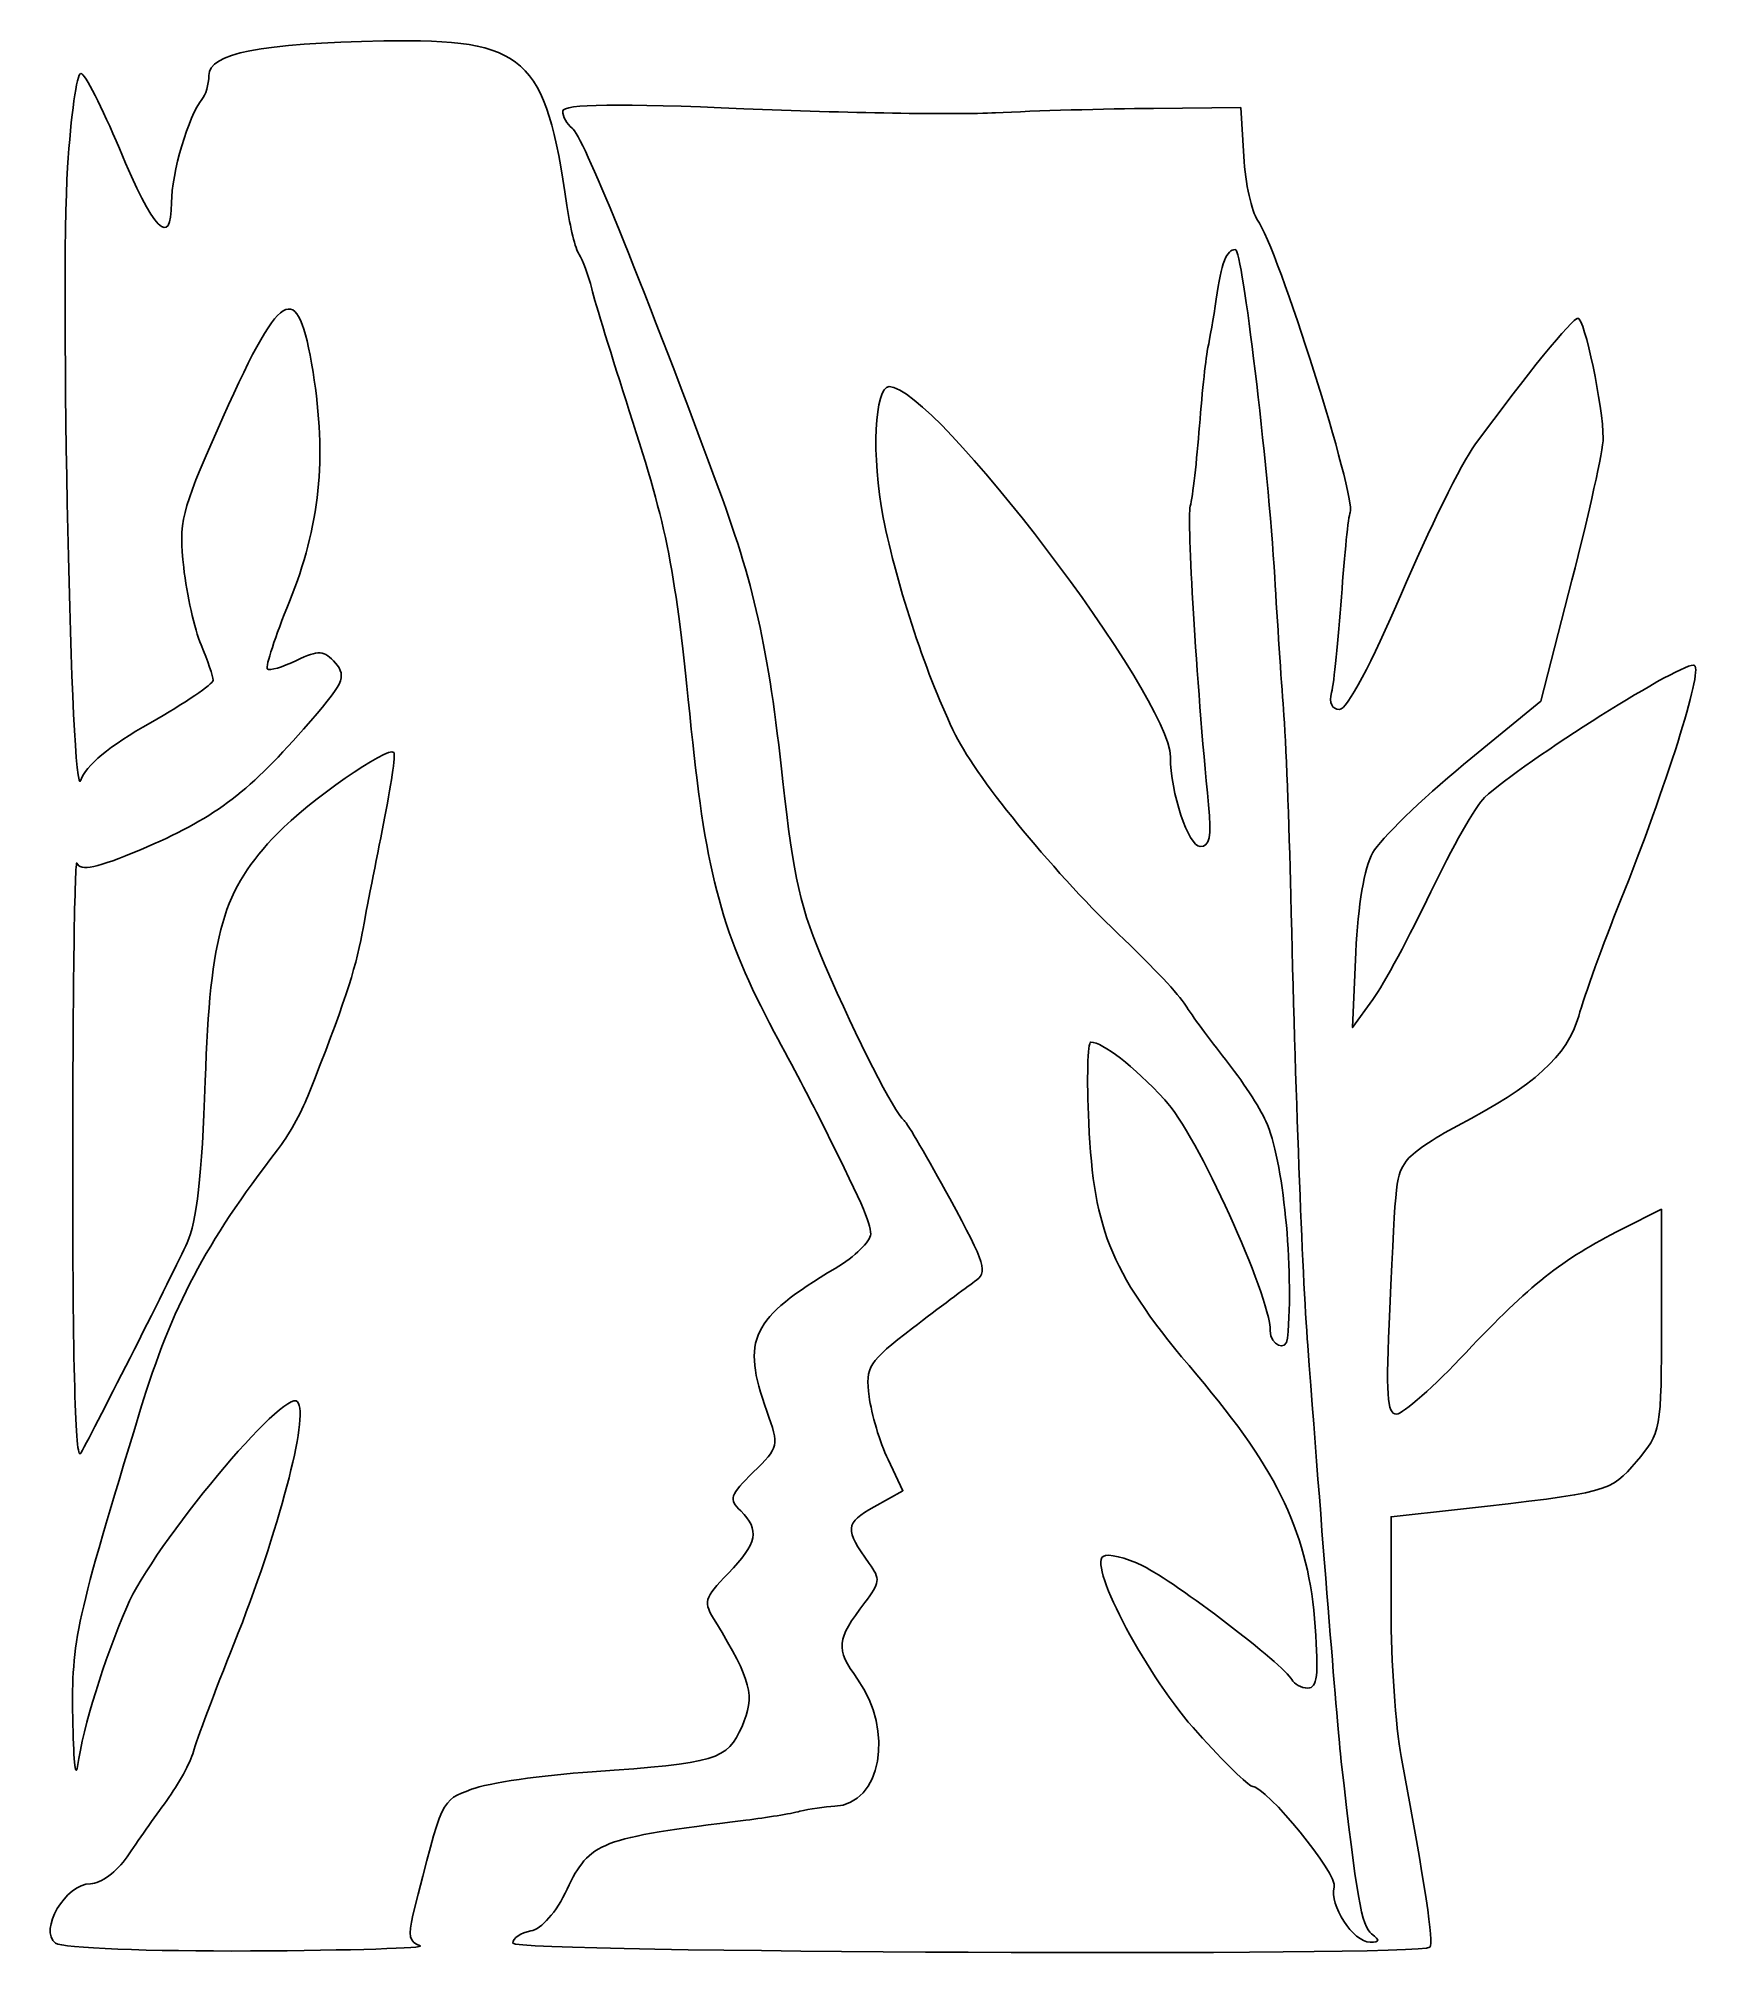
# Model space of a CAD drawing. Header units: millimetres. Extents: x 59.4 to 85.6, y 235 to 265.2.
import ezdxf

# ---------------------------------------------------------------- set-up
doc = ezdxf.new("R2010")
doc.units = ezdxf.units.MM
doc.layers.add('Calque_1', color=7, linetype='CONTINUOUS')

msp = doc.modelspace()

# ---------------------------------------------------------------- linework, layer by layer
at = {"layer": 'Calque_1', "color": 5}
for points in [[(76.987976, 264.112859), (78.361251, 264.124299), (78.408041, 263.354154)], [(83.575163, 256.687283), (83.083767, 254.781689), (81.869526, 253.78303)], [(80.17356, 250.829877), (80.12094, 249.645282), (80.438314, 250.084152)], [(84.362293, 246.471591), (84.983801, 246.784762), (84.983801, 245.030707)], [(72.589461, 242.101839), (73.042744, 242.354687), (72.808393, 242.845147)], [(81.774657, 242.060448), (80.727579, 241.943693), (80.72755, 240.480379)], [(66.900866, 235.232503), (66.900846, 235.23278)]]:
    msp.add_lwpolyline(points, dxfattribs=at)
for points in [[(59.704235, 235.232764)], [(80.4199, 235.378049)]]:
    msp.add_lwpolyline(points, close=True, dxfattribs=at)
for points in [[(62.116364, 264.631306), (62.119464, 264.979899), (62.921263, 265.138026), (64.869804, 265.173841)], [(64.869804, 265.173841), (67.104617, 265.214881), (67.417244, 264.934111), (67.753416, 262.584178)], [(59.892792, 263.184408), (59.944662, 263.997952), (60.038376, 264.663585), (60.100999, 264.663585)], [(60.100999, 264.663585), (60.163649, 264.663585), (60.436715, 264.131478), (60.707847, 263.481108)], [(62.006529, 264.250889), (62.066039, 264.320409), (62.115457, 264.491586), (62.116364, 264.631306)], [(61.528372, 262.629544), (61.528372, 263.084732), (61.801708, 264.011523), (62.006529, 264.250889)], [(67.687043, 264.071599), (67.687043, 264.181099), (68.58639, 264.192679), (70.537077, 264.108239)], [(67.836105, 263.803309), (67.754145, 263.862879), (67.687043, 263.98359), (67.687043, 264.071599)], [(70.537077, 264.108239), (72.104597, 264.040429), (73.888328, 264.011069), (74.500921, 264.043079)], [(74.500921, 264.043079), (75.113511, 264.075079), (76.232671, 264.106489), (76.987976, 264.112859)], [(70.089352, 258.271253), (68.891371, 261.495872), (68.000033, 263.68423), (67.836105, 263.803309)], [(60.707847, 263.481108), (61.246903, 262.187955), (61.528372, 261.895849), (61.528372, 262.629544)], [(78.408041, 263.354154), (78.433741, 262.930548), (78.532259, 262.480014), (78.626917, 262.352926)], [(60.10136, 253.537454), (59.951031, 253.059809), (59.772806, 261.303387), (59.892792, 263.184408)], [(67.753416, 262.584178), (67.801896, 262.245287), (67.888028, 261.89872), (67.944818, 261.814006)], [(78.626917, 262.352926), (78.937488, 261.935938), (80.191534, 257.969375), (80.082066, 257.750288)], [(67.944818, 261.814006), (68.001608, 261.729286), (68.091279, 261.486691), (68.144078, 261.274887)], [(78.277714, 261.891009), (78.137237, 261.891009), (78.057751, 261.685825), (77.974334, 261.107898)], [(78.89638, 256.730938), (78.791804, 258.507267), (78.386094, 261.891009), (78.277714, 261.891009)], [(63.756414, 259.963024), (63.512846, 261.480436), (63.251447, 261.321067), (62.245533, 259.041766)], [(68.144078, 261.274887), (68.196868, 261.063114), (68.462992, 260.19668), (68.735393, 259.349497)], [(77.974334, 261.107898), (77.932594, 260.818514), (77.874139, 260.47778), (77.844438, 260.350691)], [(82.047963, 258.816437), (82.855099, 259.917311), (83.582054, 260.812608), (83.668855, 260.812608)], [(83.668855, 260.812608), (83.772454, 260.812608), (84.066531, 259.413734), (84.066531, 258.920856)], [(77.844438, 260.350691), (77.814818, 260.22364), (77.755218, 259.669101), (77.712156, 259.118436)], [(63.38455, 256.349104), (63.864733, 257.534211), (63.974714, 258.602988), (63.756414, 259.963024)], [(72.827114, 259.734564), (72.594941, 259.734564), (72.544498, 258.629246), (72.733124, 257.674713)], [(77.253401, 253.906956), (77.250501, 254.842813), (73.53527, 259.734564), (72.827114, 259.734564)], [(68.735393, 259.349497), (69.350916, 257.435351), (69.448233, 256.936247), (69.711597, 254.343442)], [(77.712156, 259.118436), (77.669086, 258.567773), (77.603772, 257.998552), (77.567024, 257.853481)], [(62.245533, 259.041766), (61.681269, 257.763211), (61.640831, 257.597135), (61.720226, 256.885654)], [(80.889573, 256.474301), (81.317351, 257.476952), (81.838638, 258.53089), (82.047963, 258.816437)], [(84.066531, 258.920856), (84.066531, 258.740486), (83.845418, 257.735388), (83.575163, 256.687283)], [(71.153021, 253.518226), (70.918007, 255.669351), (70.709017, 256.603303), (70.089352, 258.271253)], [(72.733124, 257.674713), (72.947679, 256.588738), (73.436567, 255.116967), (73.870842, 254.249444)], [(77.567024, 257.853481), (77.508874, 257.623937), (77.660534, 255.136792), (77.853841, 253.149687)], [(80.082066, 257.750288), (80.055786, 257.697858), (79.994926, 257.100432), (79.946673, 256.422711)], [(61.720226, 256.885654), (61.767566, 256.461685), (61.891168, 255.91356), (61.994924, 255.667574)], [(79.034465, 254.651501), (78.998405, 255.117449), (78.936275, 256.053216), (78.89638, 256.730938)], [(79.946673, 256.422711), (79.898403, 255.744959), (79.828747, 255.069142), (79.791812, 254.920898)], [(79.918234, 254.651338), (80.034236, 254.651338), (80.423474, 255.38183), (80.889573, 256.474301)], [(63.037256, 255.290995), (63.006916, 255.326655), (63.163191, 255.802824), (63.38455, 256.349104)], [(61.994924, 255.667574), (62.098677, 255.421589), (62.183545, 255.17104), (62.183545, 255.110806)], [(64.108058, 255.381871), (63.934518, 255.585876), (63.843939, 255.592102), (63.498339, 255.423821)], [(82.199652, 253.265037), (82.809463, 253.831628), (85.371259, 255.443756), (85.506115, 255.345803)], [(63.498339, 255.423821), (63.275082, 255.315103), (63.06757, 255.255358), (63.037256, 255.290995)], [(63.608079, 254.342923), (64.244818, 255.066131), (64.29248, 255.165111), (64.108058, 255.381871)], [(85.506115, 255.345803), (85.632482, 255.254023), (85.061261, 253.439999), (84.340079, 251.642754)], [(62.183545, 255.110806), (62.183545, 255.050596), (61.739689, 254.750185), (61.197156, 254.443209)], [(79.791812, 254.920898), (79.749322, 254.750229), (79.795712, 254.651338), (79.918234, 254.651338)], [(79.14889, 251.724912), (79.12199, 252.868583), (79.07049, 254.185552), (79.034465, 254.651501)], [(61.197156, 254.443209), (60.552681, 254.078569), (60.172839, 253.764581), (60.10136, 253.537454)], [(61.041751, 252.444433), (62.186024, 252.929634), (62.695675, 253.306667), (63.608079, 254.342923)], [(69.711597, 254.343442), (69.945223, 252.043681), (70.207315, 251.086697), (71.018413, 249.572222)], [(73.870842, 254.249444), (74.23521, 253.521552), (75.465894, 252.029561), (76.531982, 251.023254)], [(65.02932, 253.976226), (64.94034, 254.08083), (63.683912, 253.207383), (63.195084, 252.701117)], [(64.867898, 252.859123), (64.984708, 253.440585), (65.057336, 253.943284), (65.02932, 253.976226)], [(77.722312, 252.495056), (77.535503, 252.495056), (77.255003, 253.339699), (77.253401, 253.906956)], [(81.869526, 253.78303), (81.201687, 253.233756), (80.558722, 252.611131), (80.440701, 252.399388)], [(71.819411, 250.61503), (71.432708, 251.507004), (71.318342, 252.00526), (71.153021, 253.518226)], [(77.853841, 253.149687), (77.903561, 252.638948), (77.874701, 252.495056), (77.722312, 252.495056)], [(81.353317, 251.778486), (81.682022, 252.469022), (82.062862, 253.137979), (82.199652, 253.265037)], [(64.529884, 251.129973), (64.598984, 251.499539), (64.751086, 252.277662), (64.867898, 252.859123)], [(60.040734, 252.232599), (60.087164, 252.098252), (60.362972, 252.156619), (61.041751, 252.444433)], [(63.195084, 252.701117), (62.333666, 251.808963), (62.14033, 251.144751), (62.05903, 248.798295)], [(59.974004, 247.56604), (59.974004, 250.234645), (60.005504, 252.334602), (60.040734, 252.232599)], [(80.440701, 252.399388), (80.305545, 252.156908), (80.206683, 251.576083), (80.17356, 250.829877)], [(79.415546, 244.639422), (79.329496, 245.773149), (79.22118, 248.651925), (79.14889, 251.724912)], [(80.438314, 250.084152), (80.612853, 250.325513), (81.024611, 251.087951), (81.353317, 251.778486)], [(84.340079, 251.642754), (84.067043, 250.962312), (83.770374, 250.144659), (83.680854, 249.825806)], [(63.676597, 248.565607), (64.244034, 250.005312), (64.416638, 250.524059), (64.529884, 251.129973)], [(76.531982, 251.023254), (76.964383, 250.615093), (77.396331, 250.153588), (77.491837, 249.997726)], [(73.06109, 248.182169), (72.908318, 248.308075), (72.318785, 249.46314), (71.819411, 250.61503)], [(77.491837, 249.997726), (77.587377, 249.841835), (77.870742, 249.456221), (78.121592, 249.140781)], [(83.680854, 249.825806), (83.505439, 249.201005), (82.980828, 248.72611), (81.771483, 248.097441)], [(71.018413, 249.572222), (71.31221, 249.023643), (71.61157, 248.45687), (71.683653, 248.312766)], [(76.000025, 249.414426), (75.950195, 249.414426), (75.935925, 248.842576), (75.968285, 248.143668)], [(77.16706, 248.507371), (76.667382, 249.043047), (76.189554, 249.414426), (76.000025, 249.414426)], [(78.121592, 249.140781), (78.372445, 248.825344), (78.658959, 248.388832), (78.758331, 248.170773)], [(62.05903, 248.798295), (62.00741, 247.307451), (61.927013, 246.588053), (61.775022, 246.25675)], [(63.197893, 247.718425), (63.360645, 247.929353), (63.576076, 248.310556), (63.676597, 248.565607)], [(78.825096, 244.872989), (78.825096, 245.432147), (77.666344, 247.972121), (77.16706, 248.507371)], [(71.683653, 248.312766), (72.399092, 246.882219), (72.535368, 246.575244), (72.535368, 246.39454)], [(73.779461, 246.955204), (73.435764, 247.587681), (73.112499, 248.139796), (73.06109, 248.182169)], [(75.968285, 248.143668), (76.048535, 246.410105), (76.327546, 245.759703), (77.669753, 244.177345)], [(78.758331, 248.170773), (79.028859, 247.577132), (79.199588, 245.859345), (79.097828, 244.754965)], [(81.771483, 248.097441), (81.406419, 247.90764), (81.044436, 247.65842), (80.967066, 247.543602)], [(61.043173, 243.638223), (61.541884, 245.265644), (62.055493, 246.238222), (63.197893, 247.718425)], [(60.100427, 242.945085), (60.014297, 242.790886), (59.972246, 244.328124), (59.974004, 247.56604)], [(80.967066, 247.543602), (80.801414, 247.297769), (80.806037, 247.339083), (80.707088, 245.216881)], [(74.172302, 245.645942), (74.383741, 245.791073), (74.348834, 245.907462), (73.779461, 246.955204)], [(72.535368, 246.39454), (72.535368, 246.27985), (72.284758, 246.03691), (71.978478, 245.854696)], [(81.909602, 244.531756), (82.90512, 245.591255), (83.414075, 245.993826), (84.362293, 246.471591)], [(61.775022, 246.25675), (61.558627, 245.785026), (60.33399, 243.363162), (60.100427, 242.945085)], [(71.978478, 245.854696), (70.649025, 245.063789), (70.495735, 244.744573), (70.899665, 243.608187)], [(73.194403, 244.913607), (73.604622, 245.228742), (74.044669, 245.558294), (74.172302, 245.645942)], [(80.707088, 245.216881), (80.643608, 243.855575), (80.662598, 243.561021), (80.813714, 243.561021)], [(72.511301, 243.838089), (72.452731, 244.307333), (72.498051, 244.378538), (73.194403, 244.913607)], [(84.983801, 245.030707), (84.983801, 243.286419), (84.980901, 243.274083), (84.589933, 242.813695)], [(79.097828, 244.754965), (79.077278, 244.532522), (78.825096, 244.641712), (78.825096, 244.872989)], [(79.944239, 238.09305), (79.884489, 238.627429), (79.672956, 241.246827), (79.415546, 244.639422)], [(80.813714, 243.561021), (80.914802, 243.561021), (81.407961, 243.997865), (81.909602, 244.531756)], [(63.513326, 243.754037), (63.313825, 243.988508), (61.244967, 241.502727), (60.824746, 240.523651)], [(77.669753, 244.177345), (78.963511, 242.65208), (79.432844, 241.653878), (79.534574, 240.210997)], [(62.515845, 239.954491), (63.21451, 241.697362), (63.697565, 243.537429), (63.513326, 243.754037)], [(72.808393, 242.845147), (72.679488, 243.114884), (72.545816, 243.5617), (72.511301, 243.838089)], [(59.973763, 238.786219), (59.955023, 240.003089), (60.020873, 240.302233), (61.043173, 243.638223)], [(70.899665, 243.608187), (71.096811, 243.053532), (71.095057, 243.045585), (70.687681, 242.645821)], [(84.589933, 242.813695), (84.175665, 242.326715), (84.184884, 242.329157), (81.774657, 242.060448)], [(70.687681, 242.645821), (70.317662, 242.28269), (70.297955, 242.222217), (70.488904, 242.035924)], [(70.488904, 242.035924), (70.795034, 241.737294), (70.753143, 241.52727), (70.292698, 241.052349)], [(72.511331, 241.210586), (72.120425, 241.745509), (72.129129, 241.845092), (72.589461, 242.101839)], [(76.195174, 241.321055), (75.96403, 241.153138), (76.901669, 239.402138), (77.683238, 238.542199)], [(76.821035, 241.170637), (76.547606, 241.304802), (76.265958, 241.372468), (76.195174, 241.321055)], [(70.292698, 241.052349), (69.903425, 240.650806), (69.894296, 240.615382), (70.095521, 240.286403)], [(72.445381, 240.594457), (72.683205, 240.905092), (72.689764, 240.966421), (72.511331, 241.210586)], [(79.163774, 239.381256), (79.040407, 239.615932), (77.335128, 240.918429), (76.821035, 241.170637)], [(60.824746, 240.523651), (60.459349, 239.672321), (60.144456, 238.654263), (60.049163, 238.016043)], [(72.329421, 239.387355), (71.978863, 239.877086), (71.99074, 240.000699), (72.445381, 240.594457)], [(80.72755, 240.480379), (80.727519, 239.67557), (80.79885, 238.635837), (80.886038, 238.16989)], [(70.095521, 240.286403), (70.659483, 239.364383), (70.720353, 239.12327), (70.509969, 238.645021)], [(79.534574, 240.210997), (79.588344, 239.448379), (79.564194, 239.248305), (79.41807, 239.248305)], [(61.873485, 238.247098), (61.918285, 238.416524), (62.207329, 239.18486), (62.515845, 239.954491)], [(71.969102, 237.388131), (72.701375, 237.418331), (72.910064, 238.576227), (72.329421, 239.387355)], [(79.41807, 239.248305), (79.316676, 239.248305), (79.202217, 239.308165), (79.163774, 239.381256)], [(60.049163, 238.016043), (60.017523, 237.804273), (59.983613, 238.150835), (59.973763, 238.786219)], [(70.509969, 238.645021), (70.277432, 238.116415), (70.107549, 238.065012), (68.151846, 237.931546)], [(77.683238, 238.542199), (78.100255, 238.083385), (78.483543, 237.706473), (78.534984, 237.704599)], [(61.452659, 237.476923), (61.639317, 237.731097), (61.828664, 238.077662), (61.873485, 238.247098)], [(68.151846, 237.931546), (67.362449, 237.877686), (66.50744, 237.753166), (66.251814, 237.654881)], [(80.419888, 235.377994), (80.264058, 235.494064), (80.183302, 235.955105), (79.944239, 238.09305)], [(80.886038, 238.16989), (81.268844, 236.124095), (81.401765, 235.24285), (81.338749, 235.168743)], [(66.251814, 237.654881), (65.769394, 237.469432), (65.80007, 237.535295), (65.330282, 235.675174)], [(78.534984, 237.704599), (78.770451, 237.696099), (79.898496, 236.312669), (79.833154, 236.112596)], [(60.829462, 236.592661), (60.985563, 236.824865), (61.266002, 237.222777), (61.452659, 237.476923)], [(71.421551, 237.308341), (71.565714, 237.345721), (71.812091, 237.381691), (71.969102, 237.388131)], [(67.758455, 236.084876), (68.111009, 236.827156), (68.26309, 236.885735), (70.569834, 237.168127)], [(70.569834, 237.168127), (70.894158, 237.207857), (71.277416, 237.270931), (71.421551, 237.308341)], [(60.253802, 236.169048), (60.414499, 236.169048), (60.673147, 236.360183), (60.829462, 236.592661)], [(59.704227, 235.232682), (59.432704, 235.434718), (59.862597, 236.167172), (60.253802, 236.169048)], [(67.1847, 235.425285), (67.355128, 235.455005), (67.584431, 235.718422), (67.758455, 236.084876)], [(79.833154, 236.112596), (79.744534, 235.841078), (80.131969, 235.24744), (80.39754, 235.247887)], [(65.330282, 235.675174), (65.248562, 235.351541), (65.272942, 235.244861), (65.440689, 235.192447)], [(62.773234, 235.109717), (61.187703, 235.101317), (59.806661, 235.156587), (59.704235, 235.232764)], [(66.900846, 235.23278), (66.900846, 235.3116), (67.028567, 235.398221), (67.1847, 235.425285)], [(81.338749, 235.168743), (81.212745, 235.020639), (66.900866, 235.083923), (66.900866, 235.232503)], [(80.39754, 235.247887), (80.554578, 235.248152), (80.559081, 235.274107), (80.4199, 235.378049)], [(65.440689, 235.192447), (65.559104, 235.155477), (64.358765, 235.118227), (62.773234, 235.109717)]]:
    msp.add_open_spline(points, degree=3, dxfattribs=at)

doc.saveas('drawing.dxf')
